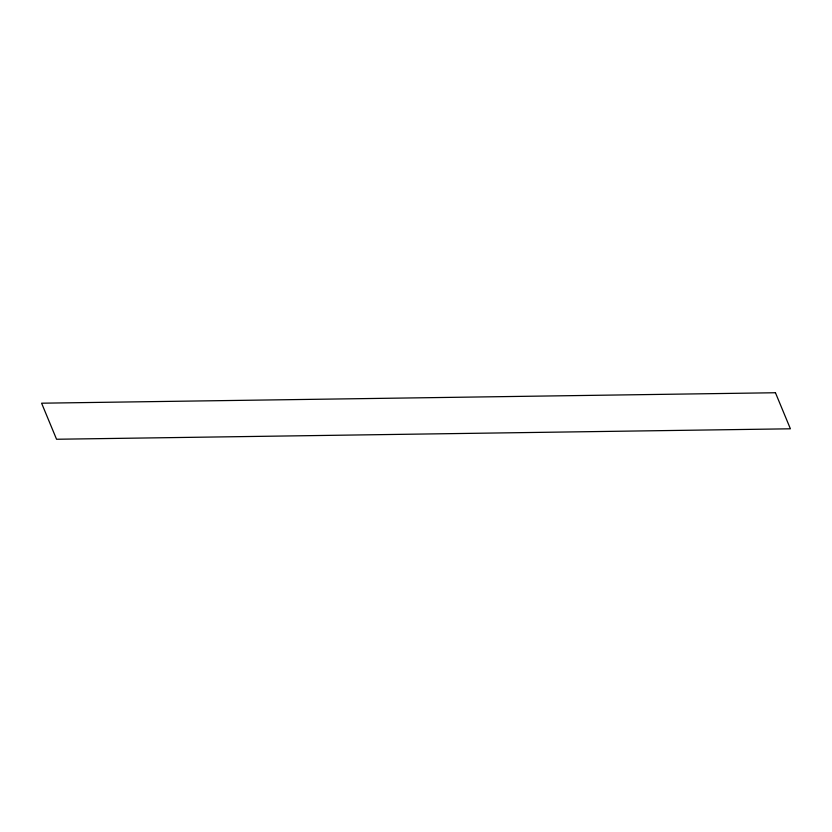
<?xml version="1.0" encoding="UTF-8"?>
<svg xmlns="http://www.w3.org/2000/svg" width="832" height="832" viewBox="0 0 832 832"><rect width="100%" height="100%" fill="white"/><g stroke="black" fill="none" stroke-linecap="round" stroke-linejoin="round"><path stroke-width="1.25" d="M775.445 392.746L41.6 403.198L56.555 439.254L790.4 428.802L775.445 392.746"/></g></svg>
